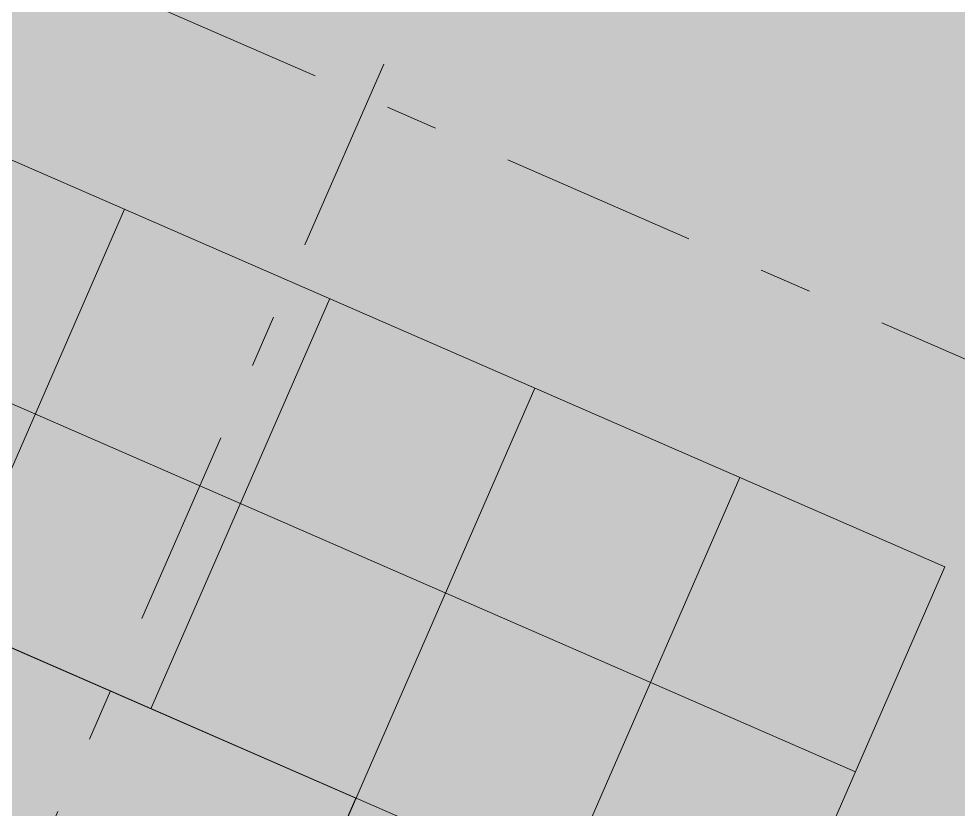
# Model space of a CAD drawing. Header units: millimetres. Extents: x -50172 to 90294, y -72116 to 25069.
# Drawn here: x 66355 to 68874, y -17866 to -15746 of the extents above; entities that cross this region are included whole.
import ezdxf
from ezdxf.enums import TextEntityAlignment as Align

# ---------------------------------------------------------------- set-up
doc = ezdxf.new("R2010")
doc.units = ezdxf.units.MM
doc.header["$MEASUREMENT"] = 0
doc.linetypes.add('Double Dashed', pattern=[1093.611073, 529.166651, -211.666656, 141.111112, -211.666656])
doc.layers.add('A-15-MG_Structural_Grid', color=7, linetype='Continuous')
doc.layers.add('New_A-15-MG_Structural_Grid', color=7, linetype='Continuous')
doc.layers.add('A-15-MG_Structural_Grid_Pen_No__163', color=7, linetype='Continuous', lineweight=0, true_color=0x750077)
for name, color, linetype, lineweight in [('New_A-15-MG_Structural_Grid_Pen_No__4', 7, 'Continuous', 20), ('New_A-20-M_Roof_Pen_No__1', 7, 'Continuous', 13), ('New_A-20-M_Roof_Pen_No__2', 8, 'Continuous', 15)]:
    doc.layers.add(name, color=color, linetype=linetype, lineweight=lineweight)
doc.styles.add('GENERATED_STYLE_4', font='')
doc.styles.get('GENERATED_STYLE_4').set_extended_font_data('Swis721 BT')

# ---------------------------------------------------------------- blocks, each defined once
blk = doc.blocks.new('Standard grid marker_3')
at = {"layer": 'A-15-MG_Structural_Grid_Pen_No__163', "linetype": 'Double Dashed'}
blk.add_line((1000, 0), (74254.8, 0), dxfattribs=at)
at = {"layer": 'A-15-MG_Structural_Grid_Pen_No__163', "style": 'GENERATED_STYLE_4'}
for tag, p in [('AC_MarkerText_1_0', (-500, 43.4)), ('AC_MarkerText_1_1', (75754.8, 43.4))]:
    blk.add_attdef(tag, text='', height=350, rotation=360, dxfattribs=at).set_placement(p, align=Align.MIDDLE_CENTER)
blk = doc.blocks.new('Standard grid marker_23')
at = {"layer": 'New_A-15-MG_Structural_Grid_Pen_No__4', "linetype": 'Double Dashed'}
blk.add_line((1000, 0), (29726, 0), dxfattribs=at)
at = {"layer": 'New_A-15-MG_Structural_Grid_Pen_No__4', "style": 'GENERATED_STYLE_4'}
for tag, p in [('AC_MarkerText_1_0', (-500, 36.5)), ('AC_MarkerText_1_1', (31226, 36.5))]:
    blk.add_attdef(tag, text='', height=350, rotation=90, dxfattribs=at).set_placement(p, align=Align.MIDDLE_CENTER)

msp = doc.modelspace()

# ---------------------------------------------------------------- hatches: boundary and pattern name
at = {"layer": 'New_A-20-M_Roof_Pen_No__2', "linetype": 'Continuous'}
h = msp.add_hatch(dxfattribs=at)
h.set_pattern_fill('Lightweight_Concrete_0002', color=256, style=0, pattern_type=2)
h.set_pattern_definition([(66.4404, (68870.4, -19186.2), (-714.454, 311.537), [48.75, -401.25]), (66.4404, (68603.1, -18824.2), (-714.454, 311.537), [48.75, -401.25]), (126.4404, (68870.4, -19186.2), (627.026, 462.967), [48.75, -401.25]), (126.4404, (69050.26, -18773.7), (627.026, 462.967), [48.75, -401.25]), (186.4404, (68889.9, -19141.5), (-87.428, 774.504), [48.75, -401.25]), (186.4404, (69069.74, -18729), (-87.428, 774.504), [48.75, -401.25]), (66.4404, (68801.64, -19156.23), (-137.4967, 59.9554), [0, -150, 0, -225]), (111.4404, (68831.62, -19087.48), (139.6197, 54.83), [0, -112.5, 0, -187.5])])
h.paths.add_polyline_path([(48227.7, -10847.5), (53946.8, 2268.2), (74461.3, -6677.2), (68742.3, -19792.8)])
h.paths.add_polyline_path([(64946.5, -13922.8), (64075.7, -13543.1), (64455.4, -12672.3), (65326.2, -13052)], flags=0)
h.paths.add_polyline_path([(66189.8, -11071.6), (65319, -10691.8), (65698.7, -9821), (66569.5, -10200.7)], flags=0)
h = msp.add_hatch(dxfattribs=at)
h.set_pattern_fill('Grid_60x60_0002', color=256, style=0, pattern_type=2)
h.set_pattern_definition([(336.4404, (67018.9, -18386.5), (239.822, 549.987), []), (66.4404, (67018.9, -18386.5), (-549.987, 239.822), [])])
h.paths.add_polyline_path([(49670.1, -10167), (51320, -10886.4), (50840.2, -11986.6), (51940.3, -12466.3), (52420, -11366.1), (62869.8, -15922.7), (62390, -17022.9), (63479, -17497.8), (63958.8, -16397.6), (67258.7, -17836.5), (66779, -18936.7), (67878.9, -19416.3), (68838.3, -17216.2), (65538.4, -15777.3), (67936.6, -10277.4), (66836.6, -9797.7), (64438.4, -15297.6), (53449.6, -10506), (55368.2, -6106.1), (56468.2, -6585.7), (56947.8, -5485.7), (55847.9, -5006.1), (54747.9, -4526.4), (51998, -3327.3), (51518.3, -4427.3), (54268.2, -5626.4), (52349.7, -10026.3), (50149.7, -9067)])

# ---------------------------------------------------------------- linework, layer by layer
at = {"layer": 'New_A-20-M_Roof_Pen_No__1', "linetype": 'Continuous', "flags": 128}
msp.add_lwpolyline([(54268.2, -5626.4), (52349.7, -10026.3), (50149.7, -9067), (49670.1, -10167), (51320, -10886.4), (50840.2, -11986.6), (51940.3, -12466.3), (52420, -11366.1), (62869.8, -15922.7), (62390, -17022.9), (63479, -17497.8), (63958.8, -16397.6), (67258.7, -17836.5), (66779, -18936.7), (67878.9, -19416.3), (68838.3, -17216.2), (65538.4, -15777.3), (67936.6, -10277.4), (66836.6, -9797.7), (64438.4, -15297.6), (53449.6, -10506), (55368.2, -6106.1)], dxfattribs=at)

# ---------------------------------------------------------------- block references
at = {"layer": 'A-15-MG_Structural_Grid', "color": 8, "linetype": 'Continuous', "lineweight": 15, "zscale": 1000, "rotation": 336.440411583993}
msp.add_blockref('Standard grid marker_3', (3595.3, 11813.5), dxfattribs=at)
at = {"layer": 'New_A-15-MG_Structural_Grid', "color": 8, "linetype": 'Continuous', "lineweight": 15, "zscale": 1000, "rotation": 246.4404115839982}
msp.add_blockref('Standard grid marker_23', (72978.9, -2921.6), dxfattribs=at)

doc.saveas('drawing.dxf')
